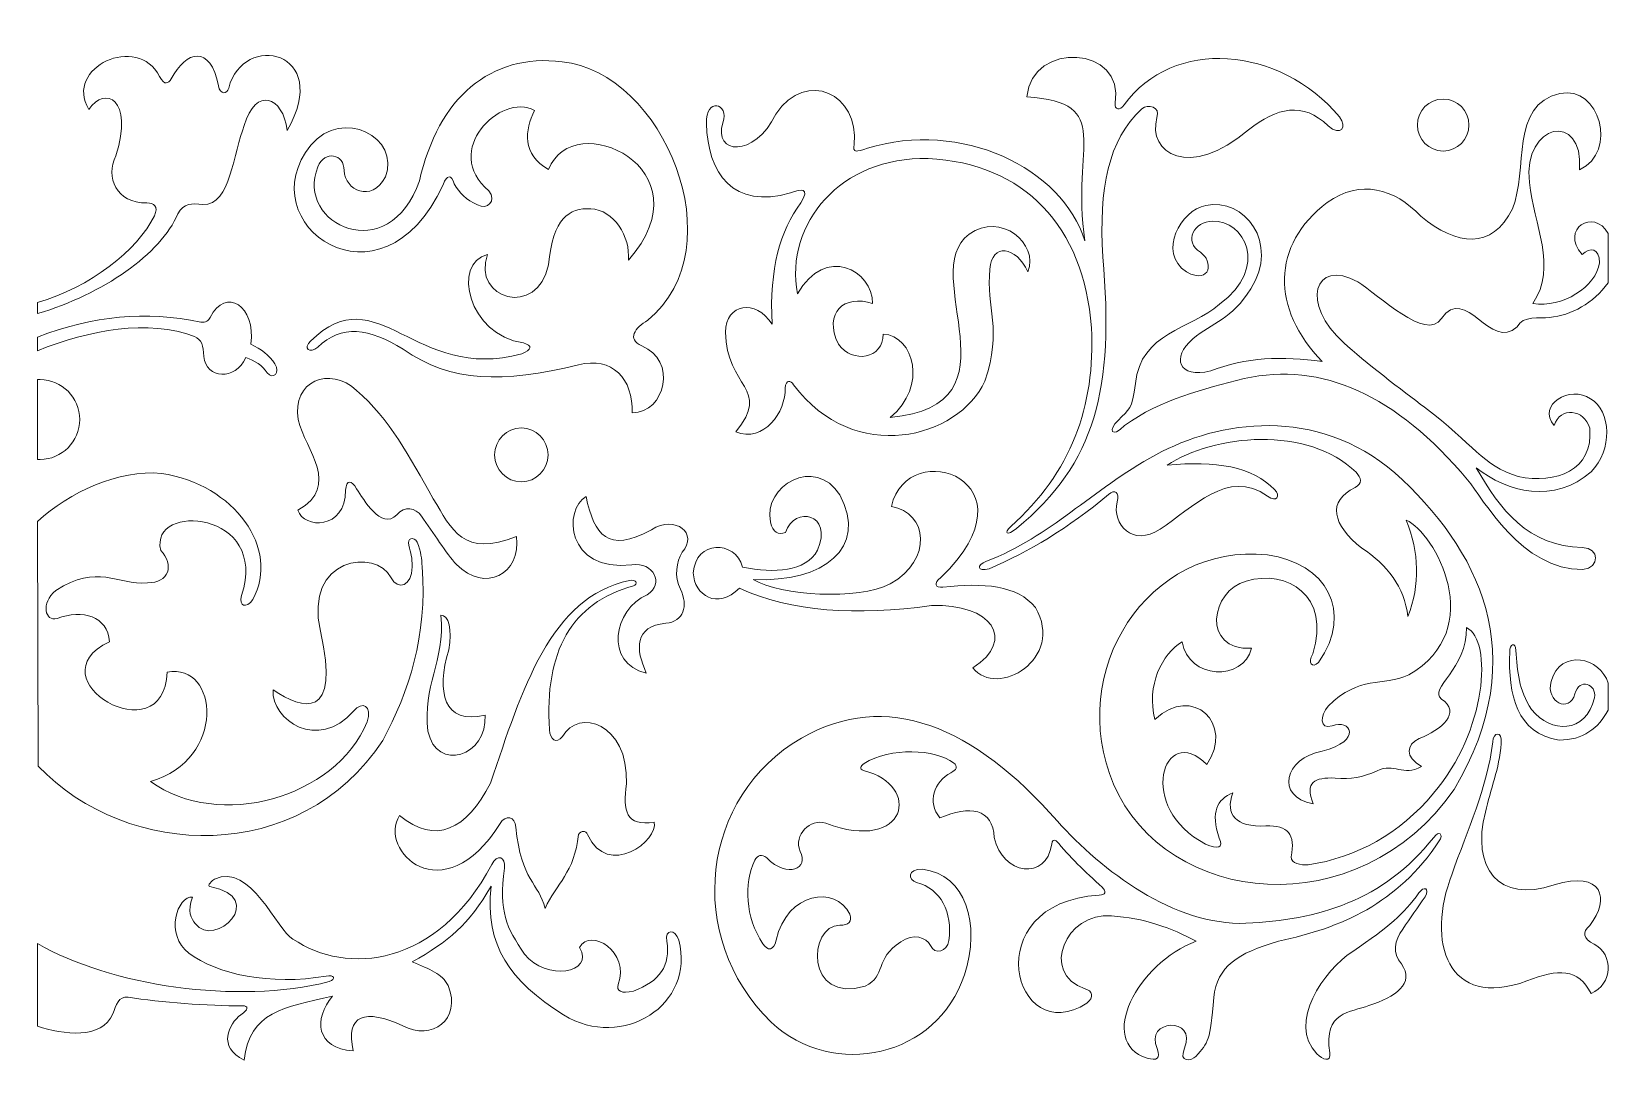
# Model space of a CAD drawing. Header units: centimetres. Extents: x -24.3 to 19, y -44.3 to 18.3.
# Drawn here: x -24.24 to 17.78, y -9.47 to 18.3 of the extents above; entities that cross this region are included whole.
import ezdxf

# ---------------------------------------------------------------- set-up
doc = ezdxf.new("R2010")
doc.units = ezdxf.units.CM
doc.header["$MEASUREMENT"] = 0
doc.layers.add('layer 1', color=7, linetype='Continuous')

msp = doc.modelspace()

# ---------------------------------------------------------------- linework, layer by layer
at = {"layer": 'layer 1', "color": 230, "lineweight": 9}
for centre, major_axis, ratio in [((13.14078, 15.82528), (0, 0.6888), 0.99202962), ((-11.27097, 7.0906), (0, 0.7134), 0.99202411)]:
    msp.add_ellipse(centre, major_axis=major_axis, ratio=ratio, dxfattribs=at)
for points, knots in [([(-22.72694, 16.23801), (-23.39492, 17.35011), (-21.42805, 18.26335), (-20.8509, 17.1076), (-20.8509, 17.1076), (-20.72362, 16.85272), (-20.61648, 16.93448), (-20.54605, 17.04452), (-20.54605, 17.04452), (-20.14881, 17.80119), (-19.50192, 17.96847), (-19.29313, 16.85929), (-19.29313, 16.85929), (-19.24836, 16.62147), (-19.06362, 16.63933), (-19.01836, 16.80394), (-19.01836, 16.80394), (-18.65701, 18.29522), (-16.25605, 17.81083), (-17.47108, 15.68209), (-17.47108, 15.68209), (-17.5825, 16.58335), (-18.31225, 16.86132), (-18.60748, 15.80843), (-18.60748, 15.80843), (-18.90273, 15.12055), (-18.95983, 13.69776), (-19.70211, 13.71741), (-19.70211, 13.71741), (-20.02425, 13.75266), (-20.18853, 13.76361), (-20.37058, 13.47524), (-20.37058, 13.47524), (-20.81148, 12.40848), (-22.35364, 11.3474), (-24.08414, 10.83094), (-24.08414, 10.83094), (-24.08414, 10.83094), (-24.08439, 11.12332), (-24.08439, 11.12332), (-24.08439, 11.12332), (-22.70463, 11.52189), (-21.43054, 12.50873), (-20.98892, 13.42471), (-20.98892, 13.42471), (-20.87643, 13.66341), (-21.00079, 13.77249), (-21.18946, 13.76163), (-21.18946, 13.76163), (-21.99794, 13.75494), (-22.29178, 14.44213), (-22.00834, 15.00824), (-22.00834, 15.00824), (-21.53337, 16.53453), (-22.29099, 16.86576), (-22.72694, 16.23801)], [0, 0, 0, 0, 0.06666667, 0.06666667, 0.06666667, 0.06666667, 0.13333333, 0.13333333, 0.13333333, 0.13333333, 0.2, 0.2, 0.2, 0.2, 0.26666667, 0.26666667, 0.26666667, 0.26666667, 0.33333333, 0.33333333, 0.33333333, 0.33333333, 0.4, 0.4, 0.4, 0.4, 0.46666667, 0.46666667, 0.46666667, 0.46666667, 0.53333333, 0.53333333, 0.53333333, 0.53333333, 0.6, 0.6, 0.6, 0.6, 0.66666667, 0.66666667, 0.66666667, 0.66666667, 0.73333333, 0.73333333, 0.73333333, 0.73333333, 0.8, 0.8, 0.8, 0.8, 0.86666667, 0.86666667, 0.86666667, 0.86666667, 1, 1, 1, 1]), ([(-4.63271, 10.55053), (-5.06651, 11.23562), (-5.85427, 11.09434), (-5.86473, 10.34186), (-5.86473, 10.34186), (-5.84906, 8.86672), (-4.63565, 8.86175), (-5.59316, 7.70123), (-5.59316, 7.70123), (-4.85258, 7.40074), (-4.26222, 8.22926), (-4.28546, 8.8594), (-4.28546, 8.8594), (-4.26275, 9.08858), (-4.14594, 9.07595), (-4.05985, 8.94363), (-4.05985, 8.94363), (-2.45828, 6.79368), (0.31031, 7.52725), (1.00383, 9.04471), (1.00383, 9.04471), (1.47495, 10.4213), (1.03365, 10.98544), (1.13752, 12.00963), (1.13752, 12.00963), (1.1779, 12.70524), (1.84359, 12.6196), (2.14023, 11.94225), (2.14023, 11.94225), (2.44767, 12.68207), (1.41663, 13.53616), (0.58603, 12.93617), (0.58603, 12.93617), (-0.81687, 11.85856), (2.0511, 8.40456), (-1.50295, 8.08448), (-1.50295, 8.08448), (-0.50162, 8.90855), (-0.87764, 10.2422), (-1.68678, 10.29133), (-1.68678, 10.29133), (-1.67842, 9.62591), (-2.50845, 9.50238), (-2.87331, 10.02179), (-2.87331, 10.02179), (-3.28346, 10.86411), (-2.71665, 11.34702), (-1.97088, 11.09994), (-1.97088, 11.09994), (-1.96809, 11.97875), (-3.21592, 12.66101), (-3.95958, 11.35263), (-3.95958, 11.35263), (-4.2987, 13.22816), (-2.81553, 14.98437), (-0.50024, 14.94086), (-0.50024, 14.94086), (2.05321, 14.80609), (3.62038, 13.15347), (3.82812, 10.45979), (3.82812, 10.45979), (3.93535, 8.37859), (3.27523, 6.60273), (1.68901, 5.19537), (1.68901, 5.19537), (1.49612, 5.01989), (1.58525, 4.93637), (1.84151, 5.14483), (1.84151, 5.14483), (3.94497, 6.8774), (4.43432, 8.83249), (4.12846, 12.33671), (4.12846, 12.33671), (4.02122, 14.15564), (4.27013, 15.42751), (5.16089, 16.25275), (5.16089, 16.25275), (5.32313, 16.39243), (5.65946, 16.30328), (5.56197, 16.02322), (5.56197, 16.02322), (5.29436, 15.07814), (6.41815, 14.37193), (7.98936, 15.69893), (7.98936, 15.69893), (8.72888, 16.28256), (9.428, 16.46096), (10.09505, 15.80001), (10.09505, 15.80001), (10.43625, 15.51784), (10.5964, 15.75789), (10.40004, 16.04007), (10.40004, 16.04007), (8.8145, 17.93384), (5.96514, 18.14583), (4.69714, 16.35593), (4.69714, 16.35593), (4.57942, 16.18707), (4.43181, 16.24083), (4.4569, 16.40015), (4.4569, 16.40015), (4.72236, 17.91824), (2.25809, 18.07145), (2.11495, 16.57093), (2.11495, 16.57093), (4.4569, 16.40015), (3.26766, 15.30913), (3.65384, 12.75702), (3.65384, 12.75702), (3.05818, 14.6894), (0.36285, 15.979), (-2.10457, 15.2104), (-2.10457, 15.2104), (-2.39231, 15.1114), (-2.50844, 15.08124), (-2.45552, 15.31147), (-2.45552, 15.31147), (-2.31661, 16.63143), (-3.7174, 17.32751), (-4.52826, 16.11494), (-4.52826, 16.11494), (-5.10621, 14.93766), (-6.19912, 15.04934), (-5.93158, 15.88424), (-5.93158, 15.88424), (-5.75358, 16.41831), (-6.40708, 16.56215), (-6.36789, 15.86524), (-6.36789, 15.86524), (-6.34256, 14.555), (-5.65906, 13.57793), (-4.14341, 14.03117), (-4.14341, 14.03117), (-3.84556, 14.14553), (-3.62825, 14.16611), (-3.86778, 13.76602), (-3.86778, 13.76602), (-4.42346, 13.01601), (-4.70095, 12.04176), (-4.63271, 10.55053)], [0, 0, 0, 0, 0.02777778, 0.02777778, 0.02777778, 0.02777778, 0.05555556, 0.05555556, 0.05555556, 0.05555556, 0.08333333, 0.08333333, 0.08333333, 0.08333333, 0.11111111, 0.11111111, 0.11111111, 0.11111111, 0.13888889, 0.13888889, 0.13888889, 0.13888889, 0.16666667, 0.16666667, 0.16666667, 0.16666667, 0.19444444, 0.19444444, 0.19444444, 0.19444444, 0.22222222, 0.22222222, 0.22222222, 0.22222222, 0.25, 0.25, 0.25, 0.25, 0.27777778, 0.27777778, 0.27777778, 0.27777778, 0.30555556, 0.30555556, 0.30555556, 0.30555556, 0.33333333, 0.33333333, 0.33333333, 0.33333333, 0.36111111, 0.36111111, 0.36111111, 0.36111111, 0.38888889, 0.38888889, 0.38888889, 0.38888889, 0.41666667, 0.41666667, 0.41666667, 0.41666667, 0.44444444, 0.44444444, 0.44444444, 0.44444444, 0.47222222, 0.47222222, 0.47222222, 0.47222222, 0.5, 0.5, 0.5, 0.5, 0.52777778, 0.52777778, 0.52777778, 0.52777778, 0.55555556, 0.55555556, 0.55555556, 0.55555556, 0.58333333, 0.58333333, 0.58333333, 0.58333333, 0.61111111, 0.61111111, 0.61111111, 0.61111111, 0.63888889, 0.63888889, 0.63888889, 0.63888889, 0.66666667, 0.66666667, 0.66666667, 0.66666667, 0.69444444, 0.69444444, 0.69444444, 0.69444444, 0.72222222, 0.72222222, 0.72222222, 0.72222222, 0.75, 0.75, 0.75, 0.75, 0.77777778, 0.77777778, 0.77777778, 0.77777778, 0.80555556, 0.80555556, 0.80555556, 0.80555556, 0.83333333, 0.83333333, 0.83333333, 0.83333333, 0.86111111, 0.86111111, 0.86111111, 0.86111111, 0.88888889, 0.88888889, 0.88888889, 0.88888889, 0.91666667, 0.91666667, 0.91666667, 0.91666667, 0.94444444, 0.94444444, 0.94444444, 0.94444444, 1, 1, 1, 1]), ([(-16.85273, 10.10605), (-17.05327, 9.91514), (-16.88894, 9.76072), (-16.66054, 9.94601), (-16.66054, 9.94601), (-16.05056, 10.54688), (-15.28182, 10.45421), (-14.40445, 9.88705), (-14.40445, 9.88705), (-13.11207, 9.00544), (-11.77792, 8.98859), (-9.75856, 9.47432), (-9.75856, 9.47432), (-8.86724, 9.706), (-8.30461, 9.10234), (-8.33806, 8.20244), (-8.33806, 8.20244), (-7.44944, 8.20638), (-7.13797, 9.61014), (-8.08352, 9.97488), (-8.08352, 9.97488), (-8.48844, 10.16966), (-8.25905, 10.44332), (-7.92444, 10.65776), (-7.92444, 10.65776), (-5.57122, 12.58549), (-7.51428, 17.23094), (-10.19307, 17.5015), (-10.19307, 17.5015), (-12.09265, 17.73173), (-13.4686, 16.54688), (-13.96994, 14.35128), (-13.96994, 14.35128), (-14.76309, 12.02914), (-17.27682, 13.18032), (-16.66054, 14.72189), (-16.66054, 14.72189), (-16.47934, 15.1587), (-15.95977, 15.06345), (-15.96476, 14.62109), (-15.96476, 14.62109), (-15.94121, 14.09547), (-15.2345, 13.75774), (-14.87238, 14.45235), (-14.87238, 14.45235), (-14.46343, 15.47425), (-15.99527, 16.3136), (-16.84269, 15.28948), (-16.84269, 15.28948), (-18.52481, 13.22969), (-14.97803, 10.68765), (-13.34325, 14.24599), (-13.34325, 14.24599), (-13.2402, 14.51692), (-13.126, 14.52394), (-13.05079, 14.26705), (-13.05079, 14.26705), (-12.92023, 14.02733), (-12.719, 13.83852), (-12.43245, 13.71112), (-12.43245, 13.71112), (-12.17438, 13.56871), (-11.91323, 13.8154), (-12.13164, 14.08174), (-12.13164, 14.08174), (-13.39478, 15.13462), (-11.82248, 16.69569), (-10.92421, 16.21277), (-10.92421, 16.21277), (-11.17774, 15.68641), (-11.26036, 15.04735), (-10.54909, 14.64728), (-10.54909, 14.64728), (-9.90897, 16.32689), (-6.28937, 14.68201), (-8.43753, 12.24485), (-8.43753, 12.24485), (-8.37997, 12.87259), (-8.81532, 13.56976), (-9.43479, 13.60988), (-9.43479, 13.60988), (-10.01205, 13.63003), (-10.427, 13.36437), (-10.55583, 12.12759), (-10.55583, 12.12759), (-10.83742, 10.70161), (-12.59292, 11.20978), (-12.16507, 12.39713), (-12.16507, 12.39713), (-13.11229, 12.16688), (-12.68341, 10.26326), (-11.21249, 10.05551), (-11.21249, 10.05551), (-10.96738, 9.98392), (-10.98828, 9.87583), (-11.26263, 9.76913), (-11.26263, 9.76913), (-14.10364, 8.98859), (-15.06456, 11.85525), (-16.85273, 10.10605)], [0, 0, 0, 0, 0.03846154, 0.03846154, 0.03846154, 0.03846154, 0.07692308, 0.07692308, 0.07692308, 0.07692308, 0.11538462, 0.11538462, 0.11538462, 0.11538462, 0.15384615, 0.15384615, 0.15384615, 0.15384615, 0.19230769, 0.19230769, 0.19230769, 0.19230769, 0.23076923, 0.23076923, 0.23076923, 0.23076923, 0.26923077, 0.26923077, 0.26923077, 0.26923077, 0.30769231, 0.30769231, 0.30769231, 0.30769231, 0.34615385, 0.34615385, 0.34615385, 0.34615385, 0.38461538, 0.38461538, 0.38461538, 0.38461538, 0.42307692, 0.42307692, 0.42307692, 0.42307692, 0.46153846, 0.46153846, 0.46153846, 0.46153846, 0.5, 0.5, 0.5, 0.5, 0.53846154, 0.53846154, 0.53846154, 0.53846154, 0.57692308, 0.57692308, 0.57692308, 0.57692308, 0.61538462, 0.61538462, 0.61538462, 0.61538462, 0.65384615, 0.65384615, 0.65384615, 0.65384615, 0.69230769, 0.69230769, 0.69230769, 0.69230769, 0.73076923, 0.73076923, 0.73076923, 0.73076923, 0.76923077, 0.76923077, 0.76923077, 0.76923077, 0.80769231, 0.80769231, 0.80769231, 0.80769231, 0.84615385, 0.84615385, 0.84615385, 0.84615385, 0.88461538, 0.88461538, 0.88461538, 0.88461538, 0.92307692, 0.92307692, 0.92307692, 0.92307692, 1, 1, 1, 1]), ([(6.71091, 12.45605), (7.0589, 12.23741), (7.00571, 11.58966), (6.34325, 11.93382), (6.34325, 11.93382), (5.5622, 12.46161), (6.20324, 13.57377), (6.85296, 13.69424), (6.85296, 13.69424), (7.87934, 13.92623), (8.8152, 12.68805), (8.04368, 11.48951), (8.04368, 11.48951), (7.54928, 10.67879), (7.02961, 10.59452), (6.51015, 10.16284), (6.51015, 10.16284), (5.93541, 9.66396), (6.12697, 9.10279), (6.98665, 9.31425), (6.98665, 9.31425), (7.89814, 9.67962), (8.89527, 9.71402), (9.94047, 9.56273), (9.94047, 9.56273), (8.58263, 10.95745), (8.58402, 12.64628), (10.06998, 13.77426), (10.06998, 13.77426), (10.95814, 14.40148), (11.84178, 14.15088), (12.55169, 13.40786), (12.55169, 13.40786), (13.49038, 12.63555), (14.44296, 12.50634), (14.9749, 13.61001), (14.9749, 13.61001), (15.39826, 14.62639), (14.90019, 16.36656), (16.23435, 16.65857), (16.23435, 16.65857), (17.27785, 16.89025), (17.77852, 15.12141), (16.75242, 14.63703), (16.75242, 14.63703), (16.86772, 16.21376), (15.25173, 15.87777), (15.42612, 14.3007), (15.42612, 14.3007), (15.54031, 13.19166), (16.17258, 12.07421), (15.51803, 11.09994), (15.51803, 11.09994), (16.28955, 10.96939), (17.19896, 11.54356), (17.28113, 12.17809), (17.28113, 12.17809), (17.27836, 12.56984), (17.02767, 12.5965), (16.82573, 12.39709), (16.82573, 12.39709), (16.21801, 13.07709), (17.13751, 13.63488), (17.50883, 12.95314), (17.50883, 12.95314), (17.50883, 12.95314), (17.50674, 11.64744), (17.50674, 11.64744), (17.50674, 11.64744), (17.11401, 11.10837), (16.54999, 10.78549), (15.95672, 10.72932), (15.95672, 10.72932), (15.69889, 10.6974), (15.25578, 10.78584), (15.09951, 10.48504), (15.09951, 10.48504), (14.39622, 9.8091), (13.73818, 11.62828), (13.09482, 10.69984), (13.09482, 10.69984), (12.70101, 10.07462), (11.42831, 11.33264), (10.88051, 11.67271), (10.88051, 11.67271), (9.71483, 12.30726), (9.34995, 11.09153), (10.51285, 10.05548), (10.51285, 10.05548), (11.03427, 9.57558), (12.08903, 8.77261), (12.64578, 8.35438), (12.64578, 8.35438), (13.97551, 7.35546), (14.1679, 6.82036), (15.12531, 6.51779), (15.12531, 6.51779), (16.12733, 6.30862), (17.12863, 6.68204), (17.0221, 7.7981), (17.0221, 7.7981), (16.88295, 8.29524), (16.2406, 8.38675), (16.07788, 7.86548), (16.07788, 7.86548), (15.61708, 8.42948), (16.50802, 8.94259), (17.04299, 8.57723), (17.04299, 8.57723), (17.60042, 8.26278), (17.62967, 7.2106), (17.05761, 6.64624), (17.05761, 6.64624), (16.10459, 5.78034), (14.82243, 6.10213), (14.01732, 6.75141), (14.01732, 6.75141), (14.64359, 5.63713), (15.39141, 4.67078), (16.8249, 4.64144), (16.8249, 4.64144), (17.2929, 4.62671), (17.29236, 4.10531), (16.83827, 4.05826), (16.83827, 4.05826), (15.23115, 4.02456), (14.20213, 5.92551), (13.78836, 6.43356), (13.78836, 6.43356), (11.88321, 8.69094), (9.94047, 9.56273), (7.87238, 9.1121), (7.87238, 9.1121), (6.80229, 8.82948), (5.66414, 8.57506), (4.70549, 7.86548), (4.70549, 7.86548), (4.34924, 7.51655), (4.27476, 7.76436), (4.53002, 8.00025), (4.53002, 8.00025), (4.82971, 8.31998), (4.90671, 8.27452), (4.99458, 8.9826), (4.99458, 8.9826), (5.12828, 10.34152), (6.44352, 10.40644), (7.22062, 11.08309), (7.22062, 11.08309), (8.55103, 12.05063), (7.86912, 13.32835), (7.02426, 13.27619), (7.02426, 13.27619), (6.57268, 13.29093), (6.24192, 12.73331), (6.71091, 12.45605)], [0, 0, 0, 0, 0.025, 0.025, 0.025, 0.025, 0.05, 0.05, 0.05, 0.05, 0.075, 0.075, 0.075, 0.075, 0.1, 0.1, 0.1, 0.1, 0.125, 0.125, 0.125, 0.125, 0.15, 0.15, 0.15, 0.15, 0.175, 0.175, 0.175, 0.175, 0.2, 0.2, 0.2, 0.2, 0.225, 0.225, 0.225, 0.225, 0.25, 0.25, 0.25, 0.25, 0.275, 0.275, 0.275, 0.275, 0.3, 0.3, 0.3, 0.3, 0.325, 0.325, 0.325, 0.325, 0.35, 0.35, 0.35, 0.35, 0.375, 0.375, 0.375, 0.375, 0.4, 0.4, 0.4, 0.4, 0.425, 0.425, 0.425, 0.425, 0.45, 0.45, 0.45, 0.45, 0.475, 0.475, 0.475, 0.475, 0.5, 0.5, 0.5, 0.5, 0.525, 0.525, 0.525, 0.525, 0.55, 0.55, 0.55, 0.55, 0.575, 0.575, 0.575, 0.575, 0.6, 0.6, 0.6, 0.6, 0.625, 0.625, 0.625, 0.625, 0.65, 0.65, 0.65, 0.65, 0.675, 0.675, 0.675, 0.675, 0.7, 0.7, 0.7, 0.7, 0.725, 0.725, 0.725, 0.725, 0.75, 0.75, 0.75, 0.75, 0.775, 0.775, 0.775, 0.775, 0.8, 0.8, 0.8, 0.8, 0.825, 0.825, 0.825, 0.825, 0.85, 0.85, 0.85, 0.85, 0.875, 0.875, 0.875, 0.875, 0.9, 0.9, 0.9, 0.9, 0.925, 0.925, 0.925, 0.925, 0.95, 0.95, 0.95, 0.95, 1, 1, 1, 1]), ([(-24.0848, 10.20808), (-22.61839, 10.78453), (-21.21003, 10.90717), (-19.76348, 10.60763), (-19.76348, 10.60763), (-19.62228, 10.5832), (-19.55214, 10.64898), (-19.512, 10.7305), (-19.512, 10.7305), (-19.10292, 11.56127), (-18.29085, 11.02745), (-18.43457, 10.02179), (-18.43457, 10.02179), (-18.16901, 9.88949), (-17.93856, 9.73157), (-17.79725, 9.50377), (-17.79725, 9.50377), (-17.64942, 9.26653), (-17.84571, 9.06157), (-18.00596, 9.26792), (-18.00596, 9.26792), (-18.11944, 9.45402), (-18.33602, 9.59425), (-18.56874, 9.66802), (-18.56874, 9.66802), (-18.83957, 9.0391), (-19.62845, 9.10789), (-19.67938, 9.69329), (-19.67938, 9.69329), (-19.68688, 9.99087), (-19.7421, 10.14535), (-19.92536, 10.22394), (-19.92536, 10.22394), (-21.14192, 10.69529), (-22.7161, 10.39697), (-24.08421, 9.84911), (-24.08421, 9.84911), (-24.08421, 9.84911), (-24.0848, 10.20808), (-24.0848, 10.20808)], [0, 0, 0, 0, 0.09090909, 0.09090909, 0.09090909, 0.09090909, 0.18181818, 0.18181818, 0.18181818, 0.18181818, 0.27272727, 0.27272727, 0.27272727, 0.27272727, 0.36363636, 0.36363636, 0.36363636, 0.36363636, 0.45454545, 0.45454545, 0.45454545, 0.45454545, 0.54545455, 0.54545455, 0.54545455, 0.54545455, 0.63636364, 0.63636364, 0.63636364, 0.63636364, 0.72727273, 0.72727273, 0.72727273, 0.72727273, 0.81818182, 0.81818182, 0.81818182, 0.81818182, 1, 1, 1, 1]), ([(-15.63276, 8.80047), (-16.35416, 9.44905), (-17.35688, 9.04753), (-17.17862, 8.02552), (-17.17862, 8.02552), (-16.98644, 7.18041), (-16.04222, 6.3016), (-17.18698, 5.62495), (-17.18698, 5.62495), (-17.03935, 5.12799), (-15.92523, 5.10272), (-15.92524, 6.1556), (-15.92524, 6.1556), (-15.90295, 6.44339), (-15.77205, 6.42936), (-15.63278, 6.18929), (-15.63278, 6.18929), (-15.44459, 5.91704), (-14.99241, 5.08912), (-14.56681, 5.5031), (-14.56681, 5.5031), (-14.36914, 5.7514), (-14.06591, 5.69217), (-13.91905, 5.46805), (-13.91905, 5.46805), (-13.60151, 5.04299), (-13.25863, 4.46997), (-12.98674, 4.1909), (-12.98674, 4.1909), (-12.23569, 3.42284), (-11.27736, 3.9368), (-11.39634, 4.93426), (-11.39634, 4.93426), (-12.81014, 4.36709), (-13.11158, 5.11335), (-13.60326, 5.92793), (-13.60326, 5.92793), (-14.22928, 7.04381), (-14.76407, 8.04513), (-15.63276, 8.80047)], [0, 0, 0, 0, 0.09090909, 0.09090909, 0.09090909, 0.09090909, 0.18181818, 0.18181818, 0.18181818, 0.18181818, 0.27272727, 0.27272727, 0.27272727, 0.27272727, 0.36363636, 0.36363636, 0.36363636, 0.36363636, 0.45454545, 0.45454545, 0.45454545, 0.45454545, 0.54545455, 0.54545455, 0.54545455, 0.54545455, 0.63636364, 0.63636364, 0.63636364, 0.63636364, 0.72727273, 0.72727273, 0.72727273, 0.72727273, 0.81818182, 0.81818182, 0.81818182, 0.81818182, 1, 1, 1, 1]), ([(-24.08436, 6.97226), (-24.06212, 6.97084), (-24.03969, 6.97012), (-24.01711, 6.97012), (-24.01711, 6.97012), (-23.43765, 6.97012), (-22.96774, 7.44381), (-22.96774, 8.02792), (-22.96774, 8.02792), (-22.96774, 8.61203), (-23.43765, 9.08572), (-24.01711, 9.08572), (-24.01711, 9.08572), (-24.03969, 9.08572), (-24.06213, 9.08501), (-24.08436, 9.08359), (-24.08436, 9.08359), (-24.08436, 9.08359), (-24.08436, 6.97226), (-24.08436, 6.97226)], [0, 0, 0, 0, 0.16666667, 0.16666667, 0.16666667, 0.16666667, 0.33333333, 0.33333333, 0.33333333, 0.33333333, 0.5, 0.5, 0.5, 0.5, 0.66666667, 0.66666667, 0.66666667, 0.66666667, 1, 1, 1, 1]), ([(1.04542, 4.27367), (0.77941, 4.17962), (0.78853, 3.98641), (1.11581, 4.07765), (1.11581, 4.07765), (2.15925, 4.51424), (3.21279, 5.15439), (4.27852, 6.04023), (4.27852, 6.04023), (4.44147, 6.19068), (4.58117, 6.09873), (4.50413, 5.85071), (4.50413, 5.85071), (4.37315, 5.23903), (4.91491, 4.65282), (5.6428, 5.12232), (5.6428, 5.12232), (6.50336, 5.67574), (7.44045, 6.75576), (8.48798, 5.99832), (8.48798, 5.99832), (8.73692, 5.81371), (8.84345, 6.00884), (8.67181, 6.1752), (8.67181, 6.1752), (8.10407, 6.77425), (7.10788, 6.9531), (5.83081, 6.81535), (5.83081, 6.81535), (7.04589, 7.63485), (9.57076, 7.88262), (10.83599, 6.63005), (10.83599, 6.63005), (10.9739, 6.47562), (11.00733, 6.33523), (10.81093, 6.22574), (10.81093, 6.22574), (10.05674, 5.87725), (10.20715, 5.22796), (10.9864, 4.62536), (10.9864, 4.62536), (11.66462, 4.17964), (12.10748, 3.59705), (12.20636, 2.8144), (12.20636, 2.8144), (12.53711, 3.65356), (12.50229, 4.50497), (12.16458, 5.36659), (12.16458, 5.36659), (12.91688, 5.02903), (14.34111, 2.48561), (12.23143, 1.26455), (12.23143, 1.26455), (11.51003, 0.94448), (10.9474, 1.27298), (10.09232, 0.43909), (10.09232, 0.43909), (9.88202, 0.18816), (9.85556, -0.18175), (10.20094, -0.08314), (10.20094, -0.08314), (10.66939, 0.11744), (11.03879, -0.47287), (9.93356, -0.75242), (9.93356, -0.75242), (8.94404, -0.9366), (8.67794, -1.96371), (9.69959, -2.14679), (9.69959, -2.14679), (9.47189, -1.56909), (9.72952, -1.44696), (10.2845, -1.46452), (10.2845, -1.46452), (10.69986, -1.50365), (10.99858, -1.44925), (11.39166, -1.275), (11.39166, -1.275), (11.85402, -1.04758), (12.0657, -1.44346), (12.56984, -1.15708), (12.56984, -1.15708), (12.13045, -0.90403), (12.15064, -0.59026), (12.50717, -0.42006), (12.50717, -0.42006), (13.09365, -0.18491), (13.64358, 0.26595), (13.09357, 0.62746), (13.09357, 0.62746), (12.74123, 0.89981), (13.7912, 1.43863), (13.76056, 2.51959), (13.76056, 2.51959), (14.46052, 2.17015), (14.29658, -0.23318), (12.88319, -1.86883), (12.88319, -1.86883), (11.99459, -2.93941), (10.85138, -3.56801), (9.5659, -3.76402), (9.5659, -3.76402), (9.37713, -3.77027), (9.1065, -3.73443), (9.11885, -3.54923), (9.11885, -3.54923), (9.2296, -2.95397), (9.0388, -2.71251), (8.44203, -2.73219), (8.44203, -2.73219), (7.65533, -2.77361), (7.35481, -2.44032), (7.57087, -1.8528), (7.57087, -1.8528), (7.15586, -2.04091), (6.97556, -2.34472), (7.20953, -3.06069), (7.20953, -3.06069), (7.33469, -3.31044), (7.18045, -3.35983), (6.85023, -3.2123), (6.85023, -3.2123), (5.00216, -2.26891), (5.71797, 0.04322), (6.88365, -1.10233), (6.88365, -1.10233), (7.61235, -0.03505), (6.51026, 1.02665), (5.5093, 0.08923), (5.5093, 0.08923), (5.27253, 0.98068), (5.6959, 1.8258), (6.22791, 2.14445), (6.22791, 2.14445), (6.38207, 1.13873), (7.86285, 1.09005), (8.06337, 1.97039), (8.06337, 1.97039), (6.72807, 1.90533), (6.98832, 3.51167), (7.92686, 3.74879), (7.92686, 3.74879), (9.0031, 4.07408), (10.17366, 3.36694), (9.68978, 1.82242), (9.68978, 1.82242), (9.54163, 1.58909), (9.66871, 1.41901), (9.84307, 1.5971), (9.84307, 1.5971), (10.7817, 2.94198), (10.0392, 4.23717), (8.4878, 4.44213), (8.4878, 4.44213), (5.31445, 4.78338), (3.14479, 1.35324), (4.41157, -1.62442), (4.41157, -1.62442), (5.80976, -4.86499), (10.88332, -5.40701), (13.43468, -1.76775), (13.43468, -1.76775), (15.54661, 1.81648), (14.07223, 4.62271), (11.85959, 6.61741), (11.85959, 6.61741), (9.78827, 8.40182), (7.1903, 8.00225), (5.5335, 7.09451), (5.5335, 7.09451), (3.7831, 6.13548), (2.76907, 4.94045), (1.04542, 4.27367)], [0, 0, 0, 0, 0.02272727, 0.02272727, 0.02272727, 0.02272727, 0.04545455, 0.04545455, 0.04545455, 0.04545455, 0.06818182, 0.06818182, 0.06818182, 0.06818182, 0.09090909, 0.09090909, 0.09090909, 0.09090909, 0.11363636, 0.11363636, 0.11363636, 0.11363636, 0.13636364, 0.13636364, 0.13636364, 0.13636364, 0.15909091, 0.15909091, 0.15909091, 0.15909091, 0.18181818, 0.18181818, 0.18181818, 0.18181818, 0.20454545, 0.20454545, 0.20454545, 0.20454545, 0.22727273, 0.22727273, 0.22727273, 0.22727273, 0.25, 0.25, 0.25, 0.25, 0.27272727, 0.27272727, 0.27272727, 0.27272727, 0.29545455, 0.29545455, 0.29545455, 0.29545455, 0.31818182, 0.31818182, 0.31818182, 0.31818182, 0.34090909, 0.34090909, 0.34090909, 0.34090909, 0.36363636, 0.36363636, 0.36363636, 0.36363636, 0.38636364, 0.38636364, 0.38636364, 0.38636364, 0.40909091, 0.40909091, 0.40909091, 0.40909091, 0.43181818, 0.43181818, 0.43181818, 0.43181818, 0.45454545, 0.45454545, 0.45454545, 0.45454545, 0.47727273, 0.47727273, 0.47727273, 0.47727273, 0.5, 0.5, 0.5, 0.5, 0.52272727, 0.52272727, 0.52272727, 0.52272727, 0.54545455, 0.54545455, 0.54545455, 0.54545455, 0.56818182, 0.56818182, 0.56818182, 0.56818182, 0.59090909, 0.59090909, 0.59090909, 0.59090909, 0.61363636, 0.61363636, 0.61363636, 0.61363636, 0.63636364, 0.63636364, 0.63636364, 0.63636364, 0.65909091, 0.65909091, 0.65909091, 0.65909091, 0.68181818, 0.68181818, 0.68181818, 0.68181818, 0.70454545, 0.70454545, 0.70454545, 0.70454545, 0.72727273, 0.72727273, 0.72727273, 0.72727273, 0.75, 0.75, 0.75, 0.75, 0.77272727, 0.77272727, 0.77272727, 0.77272727, 0.79545455, 0.79545455, 0.79545455, 0.79545455, 0.81818182, 0.81818182, 0.81818182, 0.81818182, 0.84090909, 0.84090909, 0.84090909, 0.84090909, 0.86363636, 0.86363636, 0.86363636, 0.86363636, 0.88636364, 0.88636364, 0.88636364, 0.88636364, 0.90909091, 0.90909091, 0.90909091, 0.90909091, 0.93181818, 0.93181818, 0.93181818, 0.93181818, 0.95454545, 0.95454545, 0.95454545, 0.95454545, 1, 1, 1, 1]), ([(-5.41351, 4.11997), (-5.60569, 4.84436), (-6.66706, 4.83986), (-6.71703, 3.96836), (-6.71703, 3.96836), (-6.69899, 3.38144), (-6.06674, 2.97219), (-5.49707, 3.56405), (-5.49707, 3.56405), (-4.12744, 2.92492), (-2.39079, 2.83017), (-0.40832, 3.10078), (-0.40832, 3.10078), (1.17791, 3.16554), (1.84359, 2.19935), (0.6863, 1.44986), (0.6863, 1.44986), (1.32135, 0.63283), (3.14294, 1.69695), (2.34077, 3.05024), (2.34077, 3.05024), (1.87269, 3.64433), (0.96254, 3.71024), (-0.10751, 3.58511), (-0.10751, 3.58511), (-0.30458, 3.57037), (-0.36794, 3.6897), (-0.166, 3.84201), (-0.166, 3.84201), (2.49139, 6.39207), (-1.0394, 7.63828), (-1.46952, 5.72878), (-1.46952, 5.72878), (-0.5093, 5.5554), (-0.36307, 4.32422), (-1.50295, 3.67355), (-1.50295, 3.67355), (-2.35804, 3.24117), (-4.39689, 3.35628), (-5.12941, 3.79147), (-5.12941, 3.79147), (-3.27514, 3.70615), (-2.07444, 4.62832), (-2.83989, 6.03201), (-2.83989, 6.03201), (-3.48993, 7.07191), (-4.8746, 6.27626), (-4.67133, 5.31366), (-4.67133, 5.31366), (-4.6103, 5.02465), (-4.4679, 4.97211), (-4.27711, 5.03809), (-4.27711, 5.03809), (-4.03095, 5.75217), (-3.01362, 5.54546), (-3.4248, 4.5664), (-3.4248, 4.5664), (-3.76689, 3.98881), (-4.55309, 3.95589), (-5.41351, 4.11997)], [0, 0, 0, 0, 0.0625, 0.0625, 0.0625, 0.0625, 0.125, 0.125, 0.125, 0.125, 0.1875, 0.1875, 0.1875, 0.1875, 0.25, 0.25, 0.25, 0.25, 0.3125, 0.3125, 0.3125, 0.3125, 0.375, 0.375, 0.375, 0.375, 0.4375, 0.4375, 0.4375, 0.4375, 0.5, 0.5, 0.5, 0.5, 0.5625, 0.5625, 0.5625, 0.5625, 0.625, 0.625, 0.625, 0.625, 0.6875, 0.6875, 0.6875, 0.6875, 0.75, 0.75, 0.75, 0.75, 0.8125, 0.8125, 0.8125, 0.8125, 0.875, 0.875, 0.875, 0.875, 1, 1, 1, 1]), ([(-14.16214, 4.12564), (-14.16421, 3.62331), (-14.54289, 3.49148), (-14.72199, 3.83926), (-14.72199, 3.83926), (-15.10862, 4.62735), (-17.04404, 4.37856), (-16.59037, 2.42503), (-16.59037, 2.42503), (-16.05001, 0.04972), (-17.05885, 0.33526), (-17.8471, 0.87434), (-17.8471, 0.87434), (-17.88886, 0.06002), (-16.66128, -0.75474), (-15.71695, 0.30294), (-15.71695, 0.30294), (-15.48855, 0.58933), (-15.20802, 0.45179), (-15.35286, 0.0194), (-15.35286, 0.0194), (-16.2034, -2.00013), (-19.27976, -2.86043), (-21.09124, -1.55284), (-21.09124, -1.55284), (-19.07047, -0.98413), (-19.2871, 1.593), (-20.64774, 1.34186), (-20.64774, 1.34186), (-20.73831, -0.89148), (-24.23768, 1.16904), (-22.17767, 2.14544), (-22.17767, 2.14544), (-22.23344, 2.82212), (-22.88527, 3.01307), (-23.56495, 2.7604), (-23.56495, 2.7604), (-23.88526, 2.66532), (-24.00782, 3.16583), (-23.59838, 3.50173), (-23.59838, 3.50173), (-22.49738, 4.22632), (-21.98129, 3.63691), (-21.17275, 3.70449), (-21.17275, 3.70449), (-20.59775, 3.69799), (-20.45674, 4.17565), (-20.8218, 4.56364), (-20.8218, 4.56364), (-21.13142, 5.85042), (-17.92766, 5.6149), (-18.68269, 3.36757), (-18.68269, 3.36757), (-18.76625, 3.07136), (-18.54899, 3.01239), (-18.38187, 3.26649), (-18.38187, 3.26649), (-17.65146, 4.6089), (-18.86237, 6.30494), (-20.80509, 6.60202), (-20.80509, 6.60202), (-21.9262, 6.70181), (-23.24926, 6.10655), (-24.08065, 5.33013), (-24.08065, 5.33013), (-24.08065, 5.33013), (-24.06638, -1.14848), (-24.06638, -1.14848), (-24.06638, -1.14848), (-21.69992, -3.62821), (-17.12867, -3.78551), (-14.9404, -0.47453), (-14.9404, -0.47453), (-14.24388, 0.83679), (-13.75935, 2.28833), (-13.89893, 4.13196), (-13.89893, 4.13196), (-13.91471, 4.34513), (-13.91983, 4.52191), (-14.02895, 4.78244), (-14.02895, 4.78244), (-14.11393, 4.94392), (-14.30972, 4.88384), (-14.25401, 4.6978), (-14.25401, 4.6978), (-14.19134, 4.46967), (-14.16423, 4.38746), (-14.16214, 4.12564)], [0, 0, 0, 0, 0.04347826, 0.04347826, 0.04347826, 0.04347826, 0.08695652, 0.08695652, 0.08695652, 0.08695652, 0.13043478, 0.13043478, 0.13043478, 0.13043478, 0.17391304, 0.17391304, 0.17391304, 0.17391304, 0.2173913, 0.2173913, 0.2173913, 0.2173913, 0.26086957, 0.26086957, 0.26086957, 0.26086957, 0.30434783, 0.30434783, 0.30434783, 0.30434783, 0.34782609, 0.34782609, 0.34782609, 0.34782609, 0.39130435, 0.39130435, 0.39130435, 0.39130435, 0.43478261, 0.43478261, 0.43478261, 0.43478261, 0.47826087, 0.47826087, 0.47826087, 0.47826087, 0.52173913, 0.52173913, 0.52173913, 0.52173913, 0.56521739, 0.56521739, 0.56521739, 0.56521739, 0.60869565, 0.60869565, 0.60869565, 0.60869565, 0.65217391, 0.65217391, 0.65217391, 0.65217391, 0.69565217, 0.69565217, 0.69565217, 0.69565217, 0.73913043, 0.73913043, 0.73913043, 0.73913043, 0.7826087, 0.7826087, 0.7826087, 0.7826087, 0.82608696, 0.82608696, 0.82608696, 0.82608696, 0.86956522, 0.86956522, 0.86956522, 0.86956522, 0.91304348, 0.91304348, 0.91304348, 0.91304348, 1, 1, 1, 1]), ([(-9.55804, 5.98989), (-10.15517, 5.65395), (-10.09997, 3.98038), (-8.34643, 4.17893), (-8.34643, 4.17893), (-7.76886, 4.2648), (-7.4739, 3.67691), (-7.93697, 3.38921), (-7.93697, 3.38921), (-8.83246, 3.00386), (-9.08454, 1.56499), (-7.96206, 1.31509), (-7.96206, 1.31509), (-8.24825, 1.93945), (-8.28532, 2.55674), (-7.44399, 2.6333), (-7.44399, 2.6333), (-6.97049, 2.67682), (-6.84616, 3.09839), (-7.05544, 3.53457), (-7.05544, 3.53457), (-7.22814, 3.8701), (-7.16826, 4.25896), (-7.00949, 4.51586), (-7.00949, 4.51586), (-6.57839, 5.00679), (-7.17719, 5.50757), (-7.82604, 5.11014), (-7.82604, 5.11014), (-8.99169, 4.4784), (-9.33662, 4.96507), (-9.55804, 5.98989)], [0, 0, 0, 0, 0.11111111, 0.11111111, 0.11111111, 0.11111111, 0.22222222, 0.22222222, 0.22222222, 0.22222222, 0.33333333, 0.33333333, 0.33333333, 0.33333333, 0.44444444, 0.44444444, 0.44444444, 0.44444444, 0.55555556, 0.55555556, 0.55555556, 0.55555556, 0.66666667, 0.66666667, 0.66666667, 0.66666667, 0.77777778, 0.77777778, 0.77777778, 0.77777778, 1, 1, 1, 1]), ([(-10.64294, -4.91798), (-10.8017, -4.24133), (-11.28151, -4.19752), (-11.41586, -2.76167), (-11.41586, -2.76167), (-11.42768, -2.48787), (-11.70063, -2.42188), (-11.82948, -2.66902), (-11.82948, -2.66902), (-13.34818, -5.08499), (-15.09247, -3.36255), (-14.49501, -2.45844), (-14.49501, -2.45844), (-13.55079, -3.24602), (-12.7152, -2.83328), (-12.08851, -1.59929), (-12.08851, -1.59929), (-11.24564, 0.88734), (-10.51099, 3.33274), (-8.40356, 3.7662), (-8.40356, 3.7662), (-8.22112, 3.80059), (-8.17725, 3.67495), (-8.30329, 3.62301), (-8.30329, 3.62301), (-9.94885, 3.17467), (-10.663, 1.88134), (-10.52596, -0.18421), (-10.52596, -0.18421), (-10.5197, -0.43906), (-10.34981, -0.57526), (-10.17919, -0.36531), (-10.17919, -0.36531), (-9.76002, 0.38881), (-8.43284, 0.00072), (-8.48712, -1.61824), (-8.48712, -1.61824), (-8.59305, -2.33569), (-8.49699, -2.75337), (-7.75597, -2.63111), (-7.75597, -2.63111), (-7.61757, -3.10705), (-8.97924, -4.1459), (-9.51489, -2.96382), (-9.51489, -2.96382), (-9.57321, -2.85485), (-9.68567, -2.84046), (-9.75721, -2.96382), (-9.75721, -2.96382), (-9.85609, -3.95634), (-10.3477, -4.2666), (-10.64294, -4.91798)], [0, 0, 0, 0, 0.07142857, 0.07142857, 0.07142857, 0.07142857, 0.14285714, 0.14285714, 0.14285714, 0.14285714, 0.21428571, 0.21428571, 0.21428571, 0.21428571, 0.28571429, 0.28571429, 0.28571429, 0.28571429, 0.35714286, 0.35714286, 0.35714286, 0.35714286, 0.42857143, 0.42857143, 0.42857143, 0.42857143, 0.5, 0.5, 0.5, 0.5, 0.57142857, 0.57142857, 0.57142857, 0.57142857, 0.64285714, 0.64285714, 0.64285714, 0.64285714, 0.71428571, 0.71428571, 0.71428571, 0.71428571, 0.78571429, 0.78571429, 0.78571429, 0.78571429, 0.85714286, 0.85714286, 0.85714286, 0.85714286, 1, 1, 1, 1]), ([(-13.40175, 2.84534), (-13.28675, 1.59593), (-13.90013, 0.98665), (-13.74435, -0.22066), (-13.74435, -0.22066), (-13.51595, -1.3269), (-12.16509, -0.88048), (-12.23193, 0.20049), (-12.23193, 0.20049), (-13.33372, -0.0622), (-13.53143, 0.81384), (-13.19286, 1.92722), (-13.19286, 1.92722), (-13.09955, 2.46595), (-13.19426, 2.86114), (-13.40175, 2.84534)], [0, 0, 0, 0, 0.2, 0.2, 0.2, 0.2, 0.4, 0.4, 0.4, 0.4, 0.6, 0.6, 0.6, 0.6, 1, 1, 1, 1]), ([(15.0697, 1.91604), (15.05439, 2.14436), (14.90538, 2.08644), (14.90259, 1.87393), (14.90259, 1.87393), (14.86341, 0.73773), (15.08338, -0.28642), (16.21446, -0.45926), (16.21446, -0.45926), (16.83018, -0.46785), (17.26888, -0.14559), (17.50859, 0.33574), (17.50859, 0.33574), (17.50859, 0.33574), (17.50859, 1.04847), (17.50859, 1.04847), (17.50859, 1.04847), (17.32023, 1.72267), (16.24962, 1.98729), (15.99721, 1.09058), (15.99721, 1.09058), (15.85915, 0.53884), (16.4834, 0.24824), (16.63226, 0.76208), (16.63226, 0.76208), (16.74645, 1.19798), (17.20741, 1.02953), (17.15032, 0.66101), (17.15032, 0.66101), (16.91467, -0.2964), (15.99444, -0.29096), (15.48332, 0.34935), (15.48332, 0.34935), (15.13515, 0.88001), (15.10869, 1.3489), (15.0697, 1.91604)], [0, 0, 0, 0, 0.1, 0.1, 0.1, 0.1, 0.2, 0.2, 0.2, 0.2, 0.3, 0.3, 0.3, 0.3, 0.4, 0.4, 0.4, 0.4, 0.5, 0.5, 0.5, 0.5, 0.6, 0.6, 0.6, 0.6, 0.7, 0.7, 0.7, 0.7, 0.8, 0.8, 0.8, 0.8, 1, 1, 1, 1]), ([(13.03715, -3.13098), (13.15615, -2.96292), (13.03214, -2.83413), (12.89144, -3.03455), (12.89144, -3.03455), (11.56112, -4.72543), (9.81423, -5.2194), (7.91916, -5.31067), (7.91916, -5.31067), (6.0182, -5.37684), (4.10427, -3.91915), (2.92428, -2.60798), (2.92428, -2.60798), (0.71958, -0.08834), (-1.60981, 0.88898), (-3.85303, -0.40821), (-3.85303, -0.40821), (-6.50714, -1.93527), (-6.9754, -5.65166), (-4.65809, -7.92797), (-4.65809, -7.92797), (-2.99779, -9.46657), (-0.25232, -8.85351), (0.46137, -6.6785), (0.46137, -6.6785), (0.89594, -5.3281), (0.51242, -4.01375), (-0.65126, -3.8797), (-0.65126, -3.8797), (-1.05958, -3.85714), (-1.0291, -4.18476), (-0.80583, -4.22767), (-0.80583, -4.22767), (-0.1577, -4.39741), (0.15327, -5.02111), (0.04971, -5.76888), (0.04971, -5.76888), (0.01309, -6.05661), (-0.32616, -6.16301), (-0.43528, -5.89842), (-0.43528, -5.89842), (-0.55248, -5.67232), (-0.89159, -5.57684), (-1.21848, -5.79956), (-1.21848, -5.79956), (-1.93709, -6.25799), (-1.58789, -6.69948), (-2.16862, -6.97543), (-2.16862, -6.97543), (-3.75765, -7.45896), (-3.68587, -5.35501), (-2.83774, -5.36316), (-2.83774, -5.36316), (-2.60795, -5.36473), (-2.49602, -5.26356), (-2.57395, -5.07247), (-2.57395, -5.07247), (-2.95333, -4.29208), (-4.22961, -4.47997), (-4.52502, -5.75913), (-4.52502, -5.75913), (-4.57941, -6.03365), (-4.74699, -6.04917), (-4.87373, -5.85741), (-4.87373, -5.85741), (-5.34572, -5.1374), (-5.37699, -4.27679), (-5.09098, -3.64214), (-5.09098, -3.64214), (-5.01299, -3.49534), (-4.90714, -3.47328), (-4.77346, -3.57594), (-4.77346, -3.57594), (-4.21354, -4.14307), (-3.64392, -3.85049), (-3.88773, -3.40622), (-3.88773, -3.40622), (-4.07495, -2.96513), (-3.61277, -2.52587), (-3.2109, -2.66189), (-3.2109, -2.66189), (-1.04005, -3.4734), (-0.65509, -1.64391), (-2.20819, -1.26673), (-2.20819, -1.26673), (-2.33004, -1.22868), (-2.29017, -1.14491), (-2.19148, -1.07694), (-2.19148, -1.07694), (-1.50072, -0.63823), (-0.30443, -0.70085), (0.17742, -1.06222), (0.17742, -1.06222), (0.29284, -1.16411), (0.25281, -1.24938), (0.10639, -1.32325), (0.10639, -1.32325), (-0.34003, -1.56505), (-0.5378, -2.09827), (-0.18607, -2.52241), (-0.18607, -2.52241), (0.59578, -2.16801), (1.22022, -2.27917), (1.25264, -3.03924), (1.25264, -3.03924), (1.46433, -4.03208), (2.64251, -4.18974), (2.77342, -3.21828), (2.77342, -3.21828), (2.77583, -3.11636), (2.83906, -3.07851), (2.89582, -3.12435), (2.89582, -3.12435), (3.23324, -3.53526), (3.65993, -3.94616), (4.1116, -4.35707), (4.1116, -4.35707), (4.21797, -4.46636), (4.20794, -4.56334), (4.02949, -4.56621), (4.02949, -4.56621), (0.74423, -4.76209), (1.76268, -8.68711), (3.7082, -7.42409), (3.7082, -7.42409), (3.89836, -7.2694), (3.84486, -7.09445), (3.65765, -7.04427), (3.65765, -7.04427), (2.45162, -6.63591), (3.14377, -5.00996), (4.35955, -5.11376), (4.35955, -5.11376), (5.20942, -5.16868), (5.94961, -5.43387), (6.59893, -5.78377), (6.59893, -5.78377), (5.0503, -6.36066), (3.95112, -8.45531), (5.30199, -8.88133), (5.30199, -8.88133), (5.54577, -8.95804), (5.66869, -8.89777), (5.56698, -8.628), (5.56698, -8.628), (5.21185, -7.84963), (6.64071, -7.76512), (6.29394, -8.61596), (6.29394, -8.61596), (6.11846, -9.02007), (6.48203, -8.95088), (6.5899, -8.83711), (6.5899, -8.83711), (6.92279, -8.45413), (6.97216, -8.4369), (7.06686, -7.27436), (7.06686, -7.27436), (7.15778, -6.45097), (7.69312, -6.10259), (8.78043, -5.78469), (8.78043, -5.78469), (10.45499, -5.42474), (11.91956, -4.80337), (13.03715, -3.13098)], [0, 0, 0, 0, 0.02380952, 0.02380952, 0.02380952, 0.02380952, 0.04761905, 0.04761905, 0.04761905, 0.04761905, 0.07142857, 0.07142857, 0.07142857, 0.07142857, 0.0952381, 0.0952381, 0.0952381, 0.0952381, 0.11904762, 0.11904762, 0.11904762, 0.11904762, 0.14285714, 0.14285714, 0.14285714, 0.14285714, 0.16666667, 0.16666667, 0.16666667, 0.16666667, 0.19047619, 0.19047619, 0.19047619, 0.19047619, 0.21428571, 0.21428571, 0.21428571, 0.21428571, 0.23809524, 0.23809524, 0.23809524, 0.23809524, 0.26190476, 0.26190476, 0.26190476, 0.26190476, 0.28571429, 0.28571429, 0.28571429, 0.28571429, 0.30952381, 0.30952381, 0.30952381, 0.30952381, 0.33333333, 0.33333333, 0.33333333, 0.33333333, 0.35714286, 0.35714286, 0.35714286, 0.35714286, 0.38095238, 0.38095238, 0.38095238, 0.38095238, 0.4047619, 0.4047619, 0.4047619, 0.4047619, 0.42857143, 0.42857143, 0.42857143, 0.42857143, 0.45238095, 0.45238095, 0.45238095, 0.45238095, 0.47619048, 0.47619048, 0.47619048, 0.47619048, 0.5, 0.5, 0.5, 0.5, 0.52380952, 0.52380952, 0.52380952, 0.52380952, 0.54761905, 0.54761905, 0.54761905, 0.54761905, 0.57142857, 0.57142857, 0.57142857, 0.57142857, 0.5952381, 0.5952381, 0.5952381, 0.5952381, 0.61904762, 0.61904762, 0.61904762, 0.61904762, 0.64285714, 0.64285714, 0.64285714, 0.64285714, 0.66666667, 0.66666667, 0.66666667, 0.66666667, 0.69047619, 0.69047619, 0.69047619, 0.69047619, 0.71428571, 0.71428571, 0.71428571, 0.71428571, 0.73809524, 0.73809524, 0.73809524, 0.73809524, 0.76190476, 0.76190476, 0.76190476, 0.76190476, 0.78571429, 0.78571429, 0.78571429, 0.78571429, 0.80952381, 0.80952381, 0.80952381, 0.80952381, 0.83333333, 0.83333333, 0.83333333, 0.83333333, 0.85714286, 0.85714286, 0.85714286, 0.85714286, 0.88095238, 0.88095238, 0.88095238, 0.88095238, 0.9047619, 0.9047619, 0.9047619, 0.9047619, 0.92857143, 0.92857143, 0.92857143, 0.92857143, 0.95238095, 0.95238095, 0.95238095, 0.95238095, 1, 1, 1, 1]), ([(14.67645, -0.55098), (14.70956, -0.19411), (14.46967, -0.25244), (14.45304, -0.50545), (14.45304, -0.50545), (14.31348, -1.73735), (13.77832, -2.84), (13.37742, -4.00432), (13.37742, -4.00432), (12.67604, -5.8012), (13.25558, -7.61604), (15.36045, -6.83491), (15.36045, -6.83491), (16.18215, -6.51351), (16.72337, -6.49178), (17.05638, -7.17313), (17.05638, -7.17313), (17.63218, -6.91678), (17.66513, -6.14263), (17.14169, -5.86371), (17.14169, -5.86371), (16.84054, -5.71134), (16.82332, -5.55461), (17.02154, -5.36588), (17.02154, -5.36588), (17.57614, -4.67108), (17.37095, -3.89334), (16.07682, -4.29018), (16.07682, -4.29018), (14.61444, -4.79858), (13.87796, -3.82833), (14.26173, -2.36764), (14.26173, -2.36764), (14.38856, -1.76208), (14.63015, -1.22657), (14.67645, -0.55098)], [0, 0, 0, 0, 0.1, 0.1, 0.1, 0.1, 0.2, 0.2, 0.2, 0.2, 0.3, 0.3, 0.3, 0.3, 0.4, 0.4, 0.4, 0.4, 0.5, 0.5, 0.5, 0.5, 0.6, 0.6, 0.6, 0.6, 0.7, 0.7, 0.7, 0.7, 0.8, 0.8, 0.8, 0.8, 1, 1, 1, 1]), ([(-19.39993, -4.14305), (-19.45546, -4.16591), (-19.60826, -4.32366), (-19.51725, -4.34023), (-19.51725, -4.34023), (-17.95612, -4.62432), (-19.3975, -6.00091), (-19.91214, -5.31917), (-19.91214, -5.31917), (-20.00656, -5.1941), (-20.13268, -4.99252), (-19.97648, -4.61475), (-19.97648, -4.61475), (-20.38625, -4.57323), (-20.71858, -5.62347), (-20.07676, -6.0972), (-20.07676, -6.0972), (-19.34873, -6.66028), (-17.9068, -6.96398), (-16.44343, -6.70719), (-16.44343, -6.70719), (-16.22289, -6.66952), (-16.17575, -6.77994), (-16.35838, -6.85528), (-16.35838, -6.85528), (-18.80509, -7.47246), (-22.1622, -6.96171), (-24.08759, -5.84451), (-24.08759, -5.84451), (-24.08759, -5.84451), (-24.08759, -8.03451), (-24.08759, -8.03451), (-24.08759, -8.03451), (-23.39812, -8.25866), (-22.3884, -8.40053), (-22.08635, -7.70601), (-22.08635, -7.70601), (-22.00698, -7.48208), (-21.937, -7.22861), (-21.68421, -7.27019), (-21.68421, -7.27019), (-20.83547, -7.39969), (-19.55093, -7.50069), (-18.66879, -7.49543), (-18.66879, -7.49543), (-18.47869, -7.49403), (-18.4982, -7.60282), (-18.69803, -7.73128), (-18.69803, -7.73128), (-19.02683, -7.98116), (-19.32712, -8.58623), (-18.60833, -8.93438), (-18.60833, -8.93438), (-18.46506, -7.64409), (-17.56734, -7.54289), (-16.27622, -7.23557), (-16.27622, -7.23557), (-16.77138, -7.85434), (-16.72129, -8.6147), (-15.72333, -8.69151), (-15.72333, -8.69151), (-15.94434, -7.72311), (-15.38954, -7.56816), (-14.41145, -8.02609), (-14.41145, -8.02609), (-13.6437, -8.42518), (-12.84782, -7.86869), (-13.20822, -6.9565), (-13.20822, -6.9565), (-13.37812, -6.64555), (-13.68584, -6.52843), (-14.16286, -6.33094), (-14.16286, -6.33094), (-13.20243, -5.79343), (-12.66181, -5.34878), (-12.0718, -4.32836), (-12.0718, -4.32836), (-12.24246, -5.91192), (-11.57679, -6.83143), (-10.15412, -7.73549), (-10.15412, -7.73549), (-8.58308, -8.69323), (-6.65979, -7.46214), (-7.10004, -5.76028), (-7.10004, -5.76028), (-7.21006, -5.44161), (-7.47049, -5.46267), (-7.41756, -5.78555), (-7.41756, -5.78555), (-7.32092, -6.42647), (-7.59905, -6.84727), (-8.30456, -7.10635), (-8.30456, -7.10635), (-8.62209, -7.18918), (-8.76704, -7.09674), (-8.70437, -6.93109), (-8.70437, -6.93109), (-8.38498, -6.07565), (-9.43797, -5.41037), (-9.72797, -5.9498), (-9.72797, -5.9498), (-9.32514, -6.6439), (-10.62068, -6.8355), (-11.18607, -6.1309), (-11.18607, -6.1309), (-11.66828, -5.40704), (-11.87225, -5.02309), (-11.7194, -3.8472), (-11.7194, -3.8472), (-11.68527, -3.55725), (-11.90549, -3.45846), (-12.0552, -3.75684), (-12.0552, -3.75684), (-13.48892, -6.46737), (-15.90785, -6.69986), (-17.31931, -5.72659), (-17.31931, -5.72659), (-17.74546, -5.50759), (-18.43831, -3.68457), (-19.39993, -4.14305)], [0, 0, 0, 0, 0.03225806, 0.03225806, 0.03225806, 0.03225806, 0.06451613, 0.06451613, 0.06451613, 0.06451613, 0.09677419, 0.09677419, 0.09677419, 0.09677419, 0.12903226, 0.12903226, 0.12903226, 0.12903226, 0.16129032, 0.16129032, 0.16129032, 0.16129032, 0.19354839, 0.19354839, 0.19354839, 0.19354839, 0.22580645, 0.22580645, 0.22580645, 0.22580645, 0.25806452, 0.25806452, 0.25806452, 0.25806452, 0.29032258, 0.29032258, 0.29032258, 0.29032258, 0.32258065, 0.32258065, 0.32258065, 0.32258065, 0.35483871, 0.35483871, 0.35483871, 0.35483871, 0.38709677, 0.38709677, 0.38709677, 0.38709677, 0.41935484, 0.41935484, 0.41935484, 0.41935484, 0.4516129, 0.4516129, 0.4516129, 0.4516129, 0.48387097, 0.48387097, 0.48387097, 0.48387097, 0.51612903, 0.51612903, 0.51612903, 0.51612903, 0.5483871, 0.5483871, 0.5483871, 0.5483871, 0.58064516, 0.58064516, 0.58064516, 0.58064516, 0.61290323, 0.61290323, 0.61290323, 0.61290323, 0.64516129, 0.64516129, 0.64516129, 0.64516129, 0.67741935, 0.67741935, 0.67741935, 0.67741935, 0.70967742, 0.70967742, 0.70967742, 0.70967742, 0.74193548, 0.74193548, 0.74193548, 0.74193548, 0.77419355, 0.77419355, 0.77419355, 0.77419355, 0.80645161, 0.80645161, 0.80645161, 0.80645161, 0.83870968, 0.83870968, 0.83870968, 0.83870968, 0.87096774, 0.87096774, 0.87096774, 0.87096774, 0.90322581, 0.90322581, 0.90322581, 0.90322581, 0.93548387, 0.93548387, 0.93548387, 0.93548387, 1, 1, 1, 1]), ([(12.66265, -4.60659), (12.80026, -4.38202), (12.62154, -4.31594), (12.5007, -4.50751), (12.5007, -4.50751), (12.08875, -5.07418), (11.72243, -5.39151), (10.74708, -6.05323), (10.74708, -6.05323), (9.99102, -6.5519), (9.00009, -7.94455), (9.79884, -8.76569), (9.79884, -8.76569), (9.94987, -8.92115), (10.16742, -9.00531), (10.13941, -8.74061), (10.13941, -8.74061), (9.96823, -7.62771), (10.68929, -7.67552), (11.17514, -7.48782), (11.17514, -7.48782), (11.87207, -7.2698), (12.40672, -6.89843), (12.0338, -6.38513), (12.0338, -6.38513), (11.78437, -6.09174), (11.8493, -5.77148), (12.07211, -5.46217), (12.07211, -5.46217), (12.26896, -5.17697), (12.4658, -4.89178), (12.66265, -4.60659)], [0, 0, 0, 0, 0.11111111, 0.11111111, 0.11111111, 0.11111111, 0.22222222, 0.22222222, 0.22222222, 0.22222222, 0.33333333, 0.33333333, 0.33333333, 0.33333333, 0.44444444, 0.44444444, 0.44444444, 0.44444444, 0.55555556, 0.55555556, 0.55555556, 0.55555556, 0.66666667, 0.66666667, 0.66666667, 0.66666667, 0.77777778, 0.77777778, 0.77777778, 0.77777778, 1, 1, 1, 1])]:
    msp.add_open_spline(points, degree=3, knots=knots, dxfattribs=at)

doc.saveas('drawing.dxf')
